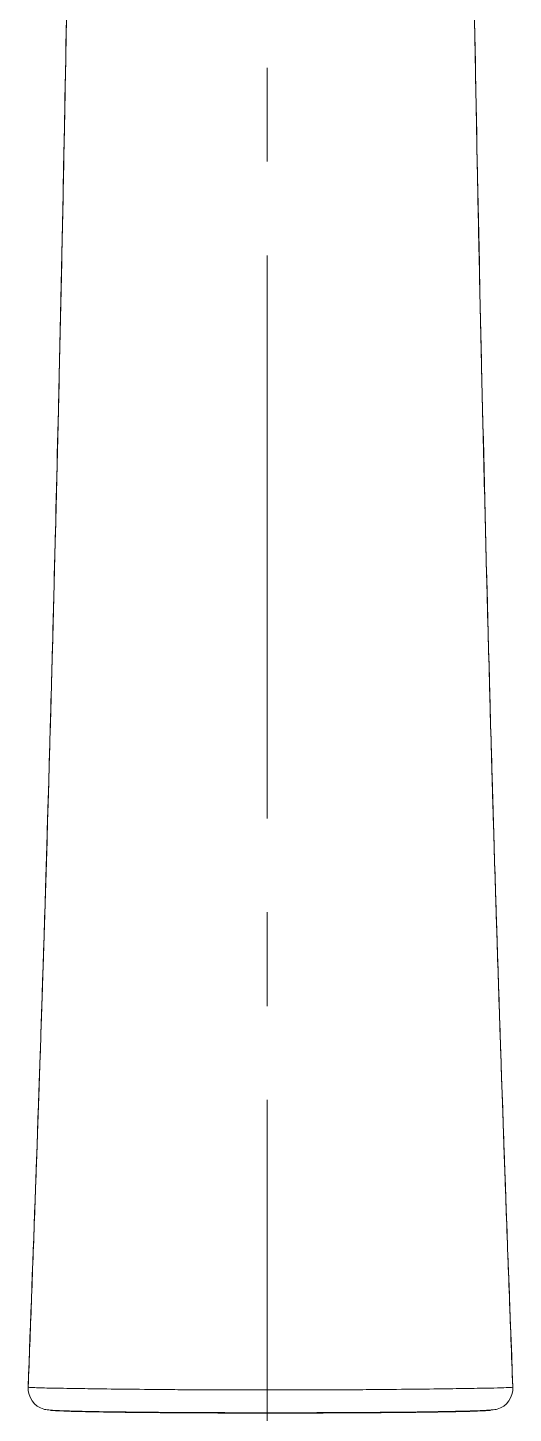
# Model space of a CAD drawing. Extents: x 900 to 2324, y -1513 to 827.
# Drawn here: x 1737.9 to 1770.8, y -853.6 to -759.8 of the extents above; entities that cross this region are included whole.
import ezdxf

# ---------------------------------------------------------------- set-up
doc = ezdxf.new("R2010")
doc.units = 0
doc.header["$LTSCALE"] = 4
doc.header["$MEASUREMENT"] = 0
doc.linetypes.add('CENTER2', pattern=[28.575, 19.05, -3.175, 3.175, -3.175])
doc.layers.add('1', color=7, linetype='CONTINUOUS')
doc.layers.add('Cneter', color=1, linetype='CENTER2', lineweight=13)

msp = doc.modelspace()

# ---------------------------------------------------------------- linework, layer by layer
at = {"layer": '1', "color": 7, "linetype": 'Continuous', "lineweight": 13}
msp.add_line((1737.959, -851.791), (1737.953, -851.792), dxfattribs=at)
at = {"layer": '1', "color": 7, "linetype": 'Continuous', "lineweight": 18}
msp.add_line((1770.761, -851.792), (1770.756, -851.791), dxfattribs=at)
for centre, major_axis, start_param, end_param in [((1739.45, -851.849), (0.339, 1.461), 1.760247, 3.078028), ((1769.264, -851.849), (-0.339, 1.461), 3.205157, 4.522938)]:
    msp.add_ellipse(centre, major_axis=major_axis, ratio=0.998873, start_param=start_param, end_param=end_param, dxfattribs=at)
for points, knots in [([(1740.87, -732.854), (1740.861, -734.262), (1740.83, -738.228), (1740.754, -745.431), (1740.603, -756.048), (1740.36, -769.571), (1740.046, -784.022), (1739.759, -795.686), (1739.529, -804.485), (1739.289, -813.038), (1738.937, -824.501), (1738.483, -837.792), (1738.123, -847.294), (1737.953, -851.792)], [0, 0, 0, 0, 0.04114, 0.114398, 0.202128, 0.329324, 0.467621, 0.566225, 0.617062, 0.682316, 0.773565, 0.892831, 1, 1, 1, 1]), ([(1740.854, -735.395), (1740.846, -736.41), (1740.826, -738.679), (1740.791, -742.093), (1740.752, -745.469), (1740.712, -748.551), (1740.67, -751.47), (1740.626, -754.399), (1740.579, -757.355), (1740.504, -761.792), (1740.394, -767.773), (1740.239, -775.358), (1740.071, -782.962), (1739.891, -790.545), (1739.704, -797.979), (1739.511, -805.183), (1739.355, -810.681), (1739.236, -814.715), (1739.147, -817.633), (1739.04, -821.085), (1738.911, -825.084), (1738.761, -829.599), (1738.589, -834.624), (1738.393, -840.151), (1738.181, -845.932), (1738.033, -849.87), (1737.96, -851.791)], [0, 0, 0, 0, 0.029961, 0.066537, 0.09853, 0.12594, 0.153106, 0.17966, 0.206525, 0.2337, 0.299572, 0.365841, 0.432218, 0.495649, 0.558948, 0.619591, 0.675719, 0.695502, 0.719435, 0.747804, 0.780603, 0.817823, 0.85867, 0.903758, 0.953076, 1, 1, 1, 1]), ([(1770.754, -851.791), (1770.671, -849.619), (1770.508, -845.272), (1770.281, -839.021), (1770.08, -833.31), (1769.913, -828.41), (1769.778, -824.31), (1769.664, -820.765), (1769.562, -817.493), (1769.464, -814.228), (1769.321, -809.382), (1769.142, -802.972), (1768.935, -795.05), (1768.745, -787.303), (1768.571, -779.759), (1768.416, -772.534), (1768.281, -765.695), (1768.189, -760.594), (1768.128, -756.912), (1768.086, -754.276), (1768.04, -751.191), (1767.991, -747.661), (1767.941, -743.735), (1767.896, -739.588), (1767.871, -736.792), (1767.86, -735.405)], [0, 0, 0, 0, 0.053068, 0.106225, 0.152842, 0.1929, 0.226384, 0.253585, 0.280159, 0.307049, 0.334253, 0.400178, 0.466478, 0.532857, 0.596297, 0.659604, 0.720253, 0.776356, 0.796087, 0.819949, 0.848258, 0.881011, 0.91821, 0.95907, 1, 1, 1, 1]), ([(1767.862, -735.394), (1767.911, -741.546), (1767.992, -747.985), (1768.253, -764.567), (1768.463, -774.941), (1768.964, -796.363), (1769.247, -807.283), (1769.933, -829.441), (1770.333, -840.63), (1770.761, -851.792)], [0, 0, 0, 0, 0.181839, 0.181839, 0.454559, 0.454559, 0.72728, 0.72728, 1, 1, 1, 1]), ([(1739.02, -853.286), (1739.078, -853.301), (1739.289, -853.328), (1739.847, -853.363), (1740.524, -853.39), (1741.229, -853.412), (1741.903, -853.428), (1742.601, -853.44), (1743.46, -853.454), (1744.649, -853.469), (1746.102, -853.484), (1747.794, -853.497), (1749.67, -853.508), (1751.898, -853.515), (1753.499, -853.517), (1754.357, -853.517)], [0, 0, 0, 0, 0.10819, 0.202898, 0.283916, 0.35125, 0.404975, 0.449949, 0.506512, 0.57701, 0.661415, 0.734099, 0.814802, 0.903026, 1, 1, 1, 1]), ([(1754.357, -853.542), (1752.191, -853.542), (1750.078, -853.536), (1746.38, -853.512), (1744.794, -853.496), (1740.966, -853.441), (1739.649, -853.395), (1739.45, -853.349)], [0, 0, 0, 0, 0.25, 0.25, 0.5, 0.5, 1, 1, 1, 1]), ([(1754.357, -853.517), (1755.096, -853.517), (1756.474, -853.516), (1758.392, -853.51), (1760.019, -853.503), (1761.488, -853.493), (1762.756, -853.482), (1763.822, -853.472), (1764.74, -853.461), (1765.67, -853.446), (1766.684, -853.427), (1767.709, -853.401), (1768.644, -853.37), (1769.374, -853.331), (1769.632, -853.302), (1769.694, -853.286)], [0, 0, 0, 0, 0.08375, 0.158987, 0.226608, 0.286803, 0.354754, 0.409012, 0.454162, 0.510627, 0.580809, 0.664747, 0.762607, 0.874452, 1, 1, 1, 1]), ([(1769.264, -853.349), (1769.164, -853.372), (1768.788, -853.395), (1767.446, -853.438), (1766.484, -853.459), (1763.942, -853.496), (1762.363, -853.512), (1758.635, -853.536), (1756.524, -853.542), (1754.357, -853.542)], [0, 0, 0, 0, 0.25, 0.25, 0.5, 0.5, 0.75, 0.75, 1, 1, 1, 1])]:
    msp.add_open_spline(points, degree=3, knots=knots, dxfattribs=at)
at = {"layer": '1', "color": 7, "linetype": 'Continuous', "lineweight": 13}
for points, knots in [([(1737.953, -851.792), (1738.018, -851.799), (1738.142, -851.811), (1738.603, -851.829), (1739.372, -851.852), (1740.576, -851.869), (1742.469, -851.897), (1744.735, -851.93), (1747.185, -851.941), (1749.297, -851.978), (1750.962, -851.954), (1752.598, -851.96), (1753.769, -851.958), (1754.357, -851.957)], [0, 0, 0, 0, 0.093015, 0.176086, 0.249241, 0.389891, 0.498789, 0.62386, 0.749001, 0.821378, 0.874389, 0.936919, 1, 1, 1, 1]), ([(1754.357, -851.957), (1754.944, -851.958), (1756.113, -851.96), (1757.747, -851.954), (1759.41, -851.978), (1761.518, -851.942), (1763.964, -851.93), (1766.228, -851.898), (1768.124, -851.869), (1769.474, -851.849), (1770.441, -851.819), (1770.648, -851.801), (1770.761, -851.792)], [0, 0, 0, 0, 0.062942, 0.125399, 0.178434, 0.250566, 0.375485, 0.50035, 0.6089, 0.749426, 0.863477, 1, 1, 1, 1])]:
    msp.add_open_spline(points, degree=3, knots=knots, dxfattribs=at)
at = {"layer": 'Cneter', "lineweight": 5, "ltscale": 0.5}
msp.add_line((1754.131, -1099.04), (1754.131, -671.45), dxfattribs=at)

doc.saveas('drawing.dxf')
